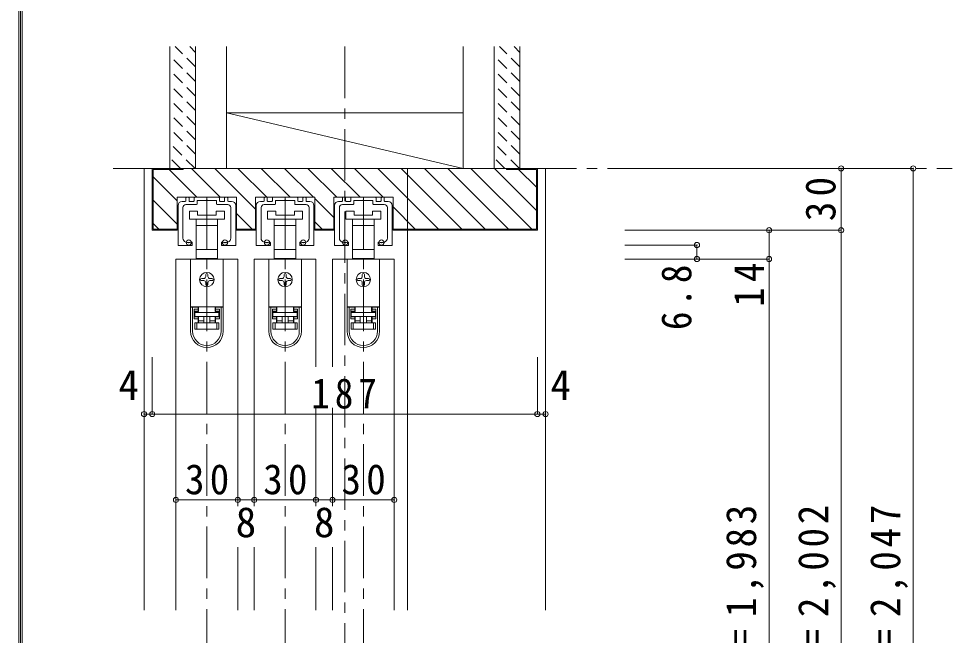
# Model space of a CAD drawing. Units: millimetres, scale not verified. Extents: x -957 to 993, y -689 to 708.
# Drawn here: x -957.2 to -503.8, y -216.7 to 82.8 of the extents above; entities that cross this region are included whole.
import ezdxf
from ezdxf.enums import TextEntityAlignment as Align

# ---------------------------------------------------------------- set-up
doc = ezdxf.new("R2010")
doc.units = ezdxf.units.MM
doc.header["$LTSCALE"] = 5
doc.header["$PDMODE"] = 32
doc.header["$PDSIZE"] = 2.5
doc.linetypes.add('CHAIN1', pattern=[8, 5, -1, 1, -1])
doc.linetypes.add('DASHED1', pattern=[1.8, 1.2, -0.6])
doc.layers.add('0-B_寸法', color=7, linetype='Continuous', lineweight=9)
doc.layers.add('F-1_枠', color=6, linetype='Continuous', lineweight=9)
doc.styles.add('ＭＳ ゴシック', font='')
doc.styles.get('ＭＳ ゴシック').set_extended_font_data('MS Gothic')

# ---------------------------------------------------------------- blocks, each defined once
blk = doc.blocks.new('01')
at = {"layer": '0-B_寸法'}
for p, q in [((-12, 5.72), (-10.45, 5.72)), ((-10.15, 6.02), (-10.15, 7.42)), ((-8.95, 7.72), (-9.85, 7.72)), ((-8.65, 6.02), (-8.65, 7.42)), ((-6.45, 5.72), (-8.35, 5.72)), ((-6.15, 7.42), (-6.15, 6.02)), ((-5.85, 7.72), (5.85, 7.72)), ((-4.65, 4.52), (-4.65, 5.92)), ((-4.35, 6.22), (-0.3, 6.22)), ((0, 6.52), (-0.3, 6.22)), ((0, 6.52), (0.3, 6.22)), ((4.35, 6.22), (0.3, 6.22)), ((4.65, 4.52), (4.65, 5.92)), ((6.15, 7.42), (6.15, 6.02)), ((6.45, 5.72), (8.35, 5.72)), ((8.65, 6.02), (8.65, 7.42)), ((8.95, 7.72), (9.85, 7.72)), ((10.15, 6.02), (10.15, 7.42)), ((12, 5.72), (10.45, 5.72)), ((-14, 3.72), (-14, -15.48)), ((-11.65, 2.72), (-11.65, -12.157)), ((-10.15, 4.22), (-4.95, 4.22)), ((10.15, 4.22), (4.95, 4.22)), ((11.65, 2.72), (11.65, -12.157)), ((14, 3.72), (14, -15.48)), ((-13.7, -15.78), (-7.45, -15.78)), ((-7.15, -15.48), (-7.15, -14.405)), ((7.15, -15.48), (7.15, -14.405)), ((13.7, -15.78), (7.45, -15.78))]:
    blk.add_line(p, q, dxfattribs=at)
for centre, radius, start, end in [((-12, 3.72), 2, 90, 180), ((-10.45, 6.02), 0.3, 270, 0), ((-9.85, 7.42), 0.3, 90, 180), ((-8.95, 7.42), 0.3, 0, 90), ((-8.35, 6.02), 0.3, 180, 270), ((-6.45, 6.02), 0.3, 270, 0), ((-5.85, 7.42), 0.3, 90, 180), ((-4.35, 5.92), 0.3, 90, 180), ((4.35, 5.92), 0.3, 0, 90), ((5.85, 7.42), 0.3, 0, 90), ((6.45, 6.02), 0.3, 180, 270), ((8.35, 6.02), 0.3, 270, 0), ((8.95, 7.42), 0.3, 90, 180), ((9.85, 7.42), 0.3, 0, 90), ((10.45, 6.02), 0.3, 180, 270), ((12, 3.72), 2, 0, 90), ((-10.15, 2.72), 1.5, 90, 180), ((-4.95, 4.52), 0.3, 270, 0), ((4.95, 4.52), 0.3, 180, 270), ((10.15, 2.72), 1.5, 0, 90), ((-9.65, -12.157), 2, 180, 253.54075), ((9.65, -12.157), 2, 286.45925, 0), ((-13.7, -15.48), 0.3, 180, 270), ((-8.8, -9.28), 5, 253.54075, 284.75682), ((-7.45, -14.405), 0.3, 0, 104.75682), ((-7.45, -15.48), 0.3, 270, 0), ((7.45, -14.405), 0.3, 75.24318, 180), ((7.45, -15.48), 0.3, 180, 270), ((8.8, -9.28), 5, 255.24318, 286.45925), ((13.7, -15.48), 0.3, 270, 0)]:
    blk.add_arc(centre, radius, start, end, dxfattribs=at)
for p in [(-8.8, -14.28), (8.8, -14.28)]:
    blk.add_point(p, dxfattribs=at)

msp = doc.modelspace()

# ---------------------------------------------------------------- linework, layer by layer
at = {"layer": '0-B_寸法'}
for p, q in [((-883.844, 69.209), (-883.844, 10.058)), ((-871.344, 69.209), (-871.344, 10.058)), ((-856.344, 10.058), (-856.344, 69.209)), ((-741.344, 69.209), (-741.344, 10.058)), ((-726.344, 69.209), (-726.344, 10.058)), ((-713.844, 69.209), (-713.844, 10.058)), ((-856.344, 37.058), (-741.344, 37.058)), ((-741.344, 10.058), (-856.344, 37.058)), ((-892.344, -19.942), (-892.344, 10.058)), ((-891.844, 9.558), (-877.344, 9.558)), ((-891.844, -19.442), (-891.844, 9.558)), ((-870.662, -3.942), (-884.162, 9.558)), ((-871.344, 10.058), (-883.844, 10.058)), ((-877.344, 9.558), (-877.344, 10.058)), ((-859.348, -3.942), (-873.348, 10.058)), ((-842.244, -9.733), (-862.034, 10.058)), ((-741.344, 10.058), (-856.344, 10.058)), ((-836.72, -3.942), (-850.72, 10.058)), ((-825.407, -3.942), (-839.407, 10.058)), ((-814.093, -3.942), (-828.093, 10.058)), ((-802.779, -3.942), (-816.779, 10.058)), ((-791.466, -3.942), (-805.466, 10.058)), ((-780.152, -3.942), (-794.152, 10.058)), ((-753.338, -19.442), (-782.838, 10.058)), ((-742.025, -19.442), (-771.525, 10.058)), ((-768.344, 10.058), (-768.344, -204.442)), ((-730.711, -19.442), (-760.211, 10.058)), ((-719.397, -19.442), (-748.897, 10.058)), ((-708.083, -19.442), (-737.583, 10.058)), ((-713.844, 10.058), (-726.344, 10.058)), ((-705.844, -10.368), (-726.201, 9.989)), ((-705.844, 0.946), (-714.456, 9.558)), ((-705.844, 9.558), (-705.844, -19.442)), ((-701.344, 10.058), (-705.344, 10.058)), ((-701.344, 10.058), (-701.344, -204.442)), ((-522.844, 10.058), (-662.844, 10.058)), ((-557.844, -424.942), (-557.844, 10.058)), ((-522.844, 10.058), (-522.844, -439.942)), ((-880.244, -5.674), (-891.844, 5.926)), ((-851.444, -3.942), (-880.244, -3.942)), ((-880.244, -19.942), (-880.244, -3.942)), ((-813.444, -3.942), (-842.244, -3.942)), ((-842.244, -19.942), (-842.244, -3.942)), ((-813.444, -19.942), (-813.444, -3.942)), ((-775.444, -3.942), (-804.244, -3.942)), ((-804.244, -19.942), (-804.244, -3.942)), ((-775.444, -19.942), (-775.444, -3.942)), ((-880.244, -16.987), (-891.844, -5.387)), ((-804.244, -13.791), (-813.444, -4.591)), ((-764.652, -19.442), (-775.444, -8.65)), ((-874.344, -14.642), (-874.344, -10.642)), ((-874.344, -10.642), (-870.344, -10.642)), ((-870.344, -10.642), (-870.344, -12.642)), ((-870.344, -12.642), (-861.344, -12.642)), ((-861.344, -10.642), (-857.344, -10.642)), ((-861.344, -12.642), (-861.344, -10.642)), ((-857.344, -10.642), (-857.344, -14.642)), ((-843.848, -19.442), (-851.444, -11.846)), ((-836.344, -14.642), (-836.344, -10.642)), ((-836.344, -10.642), (-832.344, -10.642)), ((-832.344, -10.642), (-832.344, -12.642)), ((-832.344, -12.642), (-823.344, -12.642)), ((-823.344, -10.642), (-819.344, -10.642)), ((-823.344, -12.642), (-823.344, -10.642)), ((-819.344, -10.642), (-819.344, -14.642)), ((-798.344, -14.642), (-798.344, -10.642)), ((-798.344, -10.642), (-794.344, -10.642)), ((-794.344, -10.642), (-794.344, -12.642)), ((-794.344, -12.642), (-785.344, -12.642)), ((-785.344, -10.642), (-781.344, -10.642)), ((-785.344, -12.642), (-785.344, -10.642)), ((-781.344, -10.642), (-781.344, -14.642)), ((-889.103, -19.442), (-891.844, -16.701)), ((-865.844, -14.642), (-874.344, -14.642)), ((-871.094, -17.642), (-871.094, -14.642)), ((-865.844, -17.642), (-871.094, -17.642)), ((-871.094, -29.242), (-871.094, -17.642)), ((-857.344, -14.642), (-865.844, -14.642)), ((-860.594, -17.642), (-865.844, -17.642)), ((-860.594, -14.642), (-860.594, -17.642)), ((-860.594, -17.642), (-860.594, -29.242)), ((-827.844, -14.642), (-836.344, -14.642)), ((-833.094, -17.642), (-833.094, -14.642)), ((-827.844, -17.642), (-833.094, -17.642)), ((-833.094, -29.242), (-833.094, -17.642)), ((-819.344, -14.642), (-827.844, -14.642)), ((-822.594, -17.642), (-827.844, -17.642)), ((-822.594, -14.642), (-822.594, -17.642)), ((-822.594, -17.642), (-822.594, -29.242)), ((-809.907, -19.442), (-813.444, -15.905)), ((-789.844, -14.642), (-798.344, -14.642)), ((-795.094, -17.642), (-795.094, -14.642)), ((-789.844, -17.642), (-795.094, -17.642)), ((-795.094, -29.242), (-795.094, -17.642)), ((-781.344, -14.642), (-789.844, -14.642)), ((-784.594, -17.642), (-789.844, -17.642)), ((-784.594, -14.642), (-784.594, -17.642)), ((-784.594, -17.642), (-784.594, -29.242)), ((-880.244, -19.942), (-892.344, -19.942)), ((-880.244, -19.442), (-891.844, -19.442)), ((-842.244, -19.442), (-851.444, -19.442)), ((-804.244, -19.442), (-813.444, -19.442)), ((-804.244, -19.942), (-813.444, -19.942)), ((-705.844, -19.442), (-775.444, -19.442)), ((-705.344, -19.942), (-775.444, -19.942)), ((-557.844, -19.942), (-662.844, -19.942)), ((-627.844, -27.142), (-662.844, -27.142)), ((-627.844, -27.142), (-627.844, -33.942)), ((-871.094, -33.642), (-871.094, -29.242)), ((-871.094, -29.242), (-865.844, -29.242)), ((-865.844, -29.242), (-860.594, -29.242)), ((-860.594, -29.242), (-860.594, -33.642)), ((-833.094, -33.642), (-833.094, -29.242)), ((-833.094, -29.242), (-827.844, -29.242)), ((-827.844, -29.242), (-822.594, -29.242)), ((-822.594, -29.242), (-822.594, -33.642)), ((-795.094, -33.642), (-795.094, -29.242)), ((-795.094, -29.242), (-789.844, -29.242)), ((-789.844, -29.242), (-784.594, -29.242)), ((-784.594, -29.242), (-784.594, -33.642)), ((-880.844, -33.942), (-880.844, -204.442)), ((-850.844, -33.942), (-880.844, -33.942)), ((-873.744, -33.942), (-873.744, -57.242)), ((-873.744, -33.942), (-857.944, -33.942)), ((-869.844, -33.642), (-871.094, -33.642)), ((-869.844, -33.942), (-869.844, -33.642)), ((-860.594, -33.642), (-861.844, -33.642)), ((-857.944, -33.942), (-857.944, -57.242)), ((-850.844, -33.942), (-850.844, -153.942)), ((-842.844, -33.942), (-842.844, -153.942)), ((-812.844, -33.942), (-842.844, -33.942)), ((-835.744, -33.942), (-835.744, -57.242)), ((-835.744, -33.942), (-819.944, -33.942)), ((-831.844, -33.642), (-833.094, -33.642)), ((-831.844, -33.942), (-831.844, -33.642)), ((-822.594, -33.642), (-823.844, -33.642)), ((-819.944, -33.942), (-819.944, -57.242)), ((-812.844, -33.942), (-812.844, -86.246)), ((-804.844, -33.942), (-804.844, -86.246)), ((-774.844, -33.942), (-804.844, -33.942)), ((-797.744, -33.942), (-797.744, -57.242)), ((-797.744, -33.942), (-781.944, -33.942)), ((-793.844, -33.642), (-795.094, -33.642)), ((-793.844, -33.942), (-793.844, -33.642)), ((-784.594, -33.642), (-785.844, -33.642)), ((-781.944, -33.942), (-781.944, -57.242)), ((-774.844, -33.942), (-774.844, -204.442)), ((-592.844, -33.942), (-662.844, -33.942)), ((-868.344, -43.442), (-867.344, -43.442)), ((-867.344, -44.442), (-868.344, -44.442)), ((-866.344, -42.442), (-866.344, -41.442)), ((-865.344, -41.442), (-865.344, -42.442)), ((-864.344, -43.442), (-863.344, -43.442)), ((-863.344, -44.442), (-864.344, -44.442)), ((-830.344, -43.442), (-829.344, -43.442)), ((-829.344, -44.442), (-830.344, -44.442)), ((-828.344, -42.442), (-828.344, -41.442)), ((-827.344, -41.442), (-827.344, -42.442)), ((-826.344, -43.442), (-825.344, -43.442)), ((-825.344, -44.442), (-826.344, -44.442)), ((-792.344, -43.442), (-791.344, -43.442)), ((-791.344, -44.442), (-792.344, -44.442)), ((-790.344, -42.442), (-790.344, -41.442)), ((-789.344, -41.442), (-789.344, -42.442)), ((-788.344, -43.442), (-787.344, -43.442)), ((-787.344, -44.442), (-788.344, -44.442)), ((-866.344, -46.442), (-866.344, -45.442)), ((-865.344, -45.442), (-865.344, -46.442)), ((-828.344, -46.442), (-828.344, -45.442)), ((-827.344, -45.442), (-827.344, -46.442)), ((-790.344, -46.442), (-790.344, -45.442)), ((-789.344, -45.442), (-789.344, -46.442)), ((-873.744, -57.242), (-873.744, -57.342)), ((-873.744, -57.242), (-857.944, -57.242)), ((-873.744, -69.042), (-873.744, -57.342)), ((-872.744, -57.342), (-870.044, -57.342)), ((-871.944, -63.042), (-871.944, -58.342)), ((-870.044, -58.342), (-871.944, -58.342)), ((-870.744, -57.242), (-870.744, -57.342)), ((-870.044, -58.342), (-870.044, -57.342)), ((-869.844, -57.242), (-869.844, -59.442)), ((-861.844, -59.442), (-861.844, -57.242)), ((-861.644, -57.342), (-861.644, -58.342)), ((-861.644, -57.342), (-858.944, -57.342)), ((-859.744, -58.342), (-861.644, -58.342)), ((-861.644, -58.342), (-861.644, -59.342)), ((-860.944, -57.342), (-860.944, -57.242)), ((-859.744, -58.342), (-859.744, -63.042)), ((-858.944, -69.042), (-858.944, -57.342)), ((-858.944, -57.342), (-857.944, -57.342)), ((-857.944, -57.242), (-857.944, -57.342)), ((-857.944, -57.342), (-857.944, -69.042)), ((-835.744, -57.242), (-835.744, -57.342)), ((-835.744, -57.242), (-819.944, -57.242)), ((-835.744, -69.042), (-835.744, -57.342)), ((-834.744, -57.342), (-832.044, -57.342)), ((-833.944, -63.042), (-833.944, -58.342)), ((-832.044, -58.342), (-833.944, -58.342)), ((-832.744, -57.242), (-832.744, -57.342)), ((-832.044, -58.342), (-832.044, -57.342)), ((-831.844, -57.242), (-831.844, -59.442)), ((-823.844, -59.442), (-823.844, -57.242)), ((-823.644, -57.342), (-823.644, -58.342)), ((-823.644, -57.342), (-820.944, -57.342)), ((-821.744, -58.342), (-823.644, -58.342)), ((-823.644, -58.342), (-823.644, -59.342)), ((-822.944, -57.342), (-822.944, -57.242)), ((-821.744, -58.342), (-821.744, -63.042)), ((-820.944, -69.042), (-820.944, -57.342)), ((-820.944, -57.342), (-819.944, -57.342)), ((-819.944, -57.242), (-819.944, -57.342)), ((-819.944, -57.342), (-819.944, -69.042)), ((-797.744, -57.242), (-797.744, -57.342)), ((-797.744, -57.242), (-781.944, -57.242)), ((-797.744, -69.042), (-797.744, -57.342)), ((-796.744, -57.342), (-794.044, -57.342)), ((-795.944, -63.042), (-795.944, -58.342)), ((-794.044, -58.342), (-795.944, -58.342)), ((-794.744, -57.242), (-794.744, -57.342)), ((-794.044, -58.342), (-794.044, -57.342)), ((-793.844, -57.242), (-793.844, -59.442)), ((-785.844, -59.442), (-785.844, -57.242)), ((-785.644, -57.342), (-785.644, -58.342)), ((-785.644, -57.342), (-782.944, -57.342)), ((-783.744, -58.342), (-785.644, -58.342)), ((-785.644, -58.342), (-785.644, -59.342)), ((-784.944, -57.342), (-784.944, -57.242)), ((-783.744, -58.342), (-783.744, -63.042)), ((-782.944, -69.042), (-782.944, -57.342)), ((-782.944, -57.342), (-781.944, -57.342)), ((-781.944, -57.242), (-781.944, -57.342)), ((-781.944, -57.342), (-781.944, -69.042)), ((-870.044, -62.042), (-871.944, -62.042)), ((-871.944, -63.042), (-870.044, -63.042)), ((-871.744, -59.442), (-869.844, -59.442)), ((-871.744, -59.942), (-871.744, -59.442)), ((-870.044, -63.042), (-870.044, -62.042)), ((-870.044, -64.942), (-870.044, -63.042)), ((-869.844, -61.942), (-869.844, -63.942)), ((-867.344, -61.942), (-867.344, -64.942)), ((-864.344, -61.942), (-864.344, -64.942)), ((-861.844, -59.442), (-859.944, -59.442)), ((-861.844, -63.942), (-861.844, -61.942)), ((-861.644, -59.342), (-859.744, -59.342)), ((-861.644, -63.042), (-859.744, -63.042)), ((-861.644, -63.042), (-861.644, -64.942)), ((-859.944, -59.442), (-859.944, -59.942)), ((-832.044, -62.042), (-833.944, -62.042)), ((-833.944, -63.042), (-832.044, -63.042)), ((-833.744, -59.442), (-831.844, -59.442)), ((-833.744, -59.942), (-833.744, -59.442)), ((-832.044, -63.042), (-832.044, -62.042)), ((-832.044, -64.942), (-832.044, -63.042)), ((-831.844, -61.942), (-831.844, -63.942)), ((-829.344, -61.942), (-829.344, -64.942)), ((-826.344, -61.942), (-826.344, -64.942)), ((-823.844, -59.442), (-821.944, -59.442)), ((-823.844, -63.942), (-823.844, -61.942)), ((-823.644, -59.342), (-821.744, -59.342)), ((-823.644, -63.042), (-821.744, -63.042)), ((-823.644, -63.042), (-823.644, -64.942)), ((-821.944, -59.442), (-821.944, -59.942)), ((-794.044, -62.042), (-795.944, -62.042)), ((-795.944, -63.042), (-794.044, -63.042)), ((-795.744, -59.442), (-793.844, -59.442)), ((-795.744, -59.942), (-795.744, -59.442)), ((-794.044, -63.042), (-794.044, -62.042)), ((-794.044, -64.942), (-794.044, -63.042)), ((-793.844, -61.942), (-793.844, -63.942)), ((-791.344, -61.942), (-791.344, -64.942)), ((-788.344, -61.942), (-788.344, -64.942)), ((-785.844, -59.442), (-783.944, -59.442)), ((-785.844, -63.942), (-785.844, -61.942)), ((-785.644, -59.342), (-783.744, -59.342)), ((-785.644, -63.042), (-783.744, -63.042)), ((-785.644, -63.042), (-785.644, -64.942)), ((-783.944, -59.442), (-783.944, -59.942)), ((-871.744, -64.942), (-871.744, -67.942)), ((-870.744, -64.942), (-871.744, -64.942)), ((-871.744, -67.942), (-870.744, -67.942)), ((-870.744, -67.942), (-870.744, -64.942)), ((-860.944, -64.942), (-870.744, -64.942)), ((-870.744, -67.942), (-860.944, -67.942)), ((-861.844, -63.942), (-864.344, -63.942)), ((-861.844, -64.942), (-861.844, -63.942)), ((-860.944, -64.942), (-860.944, -67.942)), ((-859.944, -64.942), (-860.944, -64.942)), ((-860.944, -67.942), (-859.944, -67.942)), ((-859.944, -67.942), (-859.944, -64.942)), ((-833.744, -64.942), (-833.744, -67.942)), ((-832.744, -64.942), (-833.744, -64.942)), ((-833.744, -67.942), (-832.744, -67.942)), ((-832.744, -67.942), (-832.744, -64.942)), ((-822.944, -64.942), (-832.744, -64.942)), ((-832.744, -67.942), (-822.944, -67.942)), ((-823.844, -63.942), (-826.344, -63.942)), ((-823.844, -64.942), (-823.844, -63.942)), ((-822.944, -64.942), (-822.944, -67.942)), ((-821.944, -64.942), (-822.944, -64.942)), ((-822.944, -67.942), (-821.944, -67.942)), ((-821.944, -67.942), (-821.944, -64.942)), ((-795.744, -64.942), (-795.744, -67.942)), ((-794.744, -64.942), (-795.744, -64.942)), ((-795.744, -67.942), (-794.744, -67.942)), ((-794.744, -67.942), (-794.744, -64.942)), ((-784.944, -64.942), (-794.744, -64.942)), ((-794.744, -67.942), (-784.944, -67.942)), ((-785.844, -63.942), (-788.344, -63.942)), ((-785.844, -64.942), (-785.844, -63.942)), ((-784.944, -64.942), (-784.944, -67.942)), ((-783.944, -64.942), (-784.944, -64.942)), ((-784.944, -67.942), (-783.944, -67.942)), ((-783.944, -67.942), (-783.944, -64.942)), ((-892.344, -109.246), (-892.344, -81.688)), ((-705.344, -109.246), (-705.344, -81.688)), ((-812.844, -106.246), (-812.844, -153.942)), ((-804.844, -106.246), (-804.844, -153.942)), ((-705.344, -109.246), (-892.344, -109.246)), ((-850.844, -150.942), (-880.844, -150.942)), ((-842.844, -150.942), (-850.844, -150.942)), ((-812.844, -150.942), (-842.844, -150.942)), ((-804.844, -150.942), (-812.844, -150.942)), ((-774.844, -150.942), (-804.844, -150.942)), ((-850.844, -173.942), (-850.844, -204.442)), ((-842.844, -173.942), (-842.844, -204.442)), ((-812.844, -173.942), (-812.844, -204.442)), ((-804.844, -173.942), (-804.844, -204.442))]:
    msp.add_line(p, q, dxfattribs=at)
at = {"layer": '0-B_寸法', "linetype": 'DASHED1'}
for p, q in [((-871.344, 59.337), (-881.215, 69.209)), ((-871.344, 66.408), (-874.144, 69.209)), ((-713.844, 59.337), (-723.715, 69.209)), ((-713.844, 66.408), (-716.644, 69.209)), ((-871.344, 52.266), (-883.844, 64.766)), ((-713.844, 52.266), (-726.344, 64.766)), ((-871.344, 45.195), (-883.844, 57.695)), ((-713.844, 45.195), (-726.344, 57.695)), ((-871.344, 38.124), (-883.844, 50.624)), ((-713.844, 38.124), (-726.344, 50.624)), ((-871.344, 31.053), (-883.844, 43.553)), ((-713.844, 31.053), (-726.344, 43.553)), ((-871.344, 23.982), (-883.844, 36.482)), ((-713.844, 23.982), (-726.344, 36.482)), ((-871.344, 16.911), (-883.844, 29.411)), ((-713.844, 16.911), (-726.344, 29.411)), ((-871.562, 10.058), (-883.844, 22.34)), ((-714.062, 10.058), (-726.344, 22.34)), ((-878.633, 10.058), (-883.844, 15.269)), ((-721.133, 10.058), (-726.344, 15.269))]:
    msp.add_line(p, q, dxfattribs=at)
at = {"layer": '0-B_寸法', "linetype": 'CHAIN1'}
for p, q in [((-798.844, 69.209), (-798.844, -449.942)), ((-911.344, 10.058), (-503.844, 10.058)), ((-865.844, -3.942), (-865.844, -439.942)), ((-827.844, -3.942), (-827.844, -439.942)), ((-789.844, -3.942), (-789.844, -439.942))]:
    msp.add_line(p, q, dxfattribs=at)
at = {"layer": '0-B_寸法', "color": 4}
for p, q in [((-896.344, -109.246), (-896.344, -81.688)), ((-892.344, -109.246), (-892.344, -81.688)), ((-705.344, -109.246), (-705.344, -81.688)), ((-701.344, -109.246), (-701.344, -81.688)), ((-896.344, -109.246), (-892.344, -109.246)), ((-705.344, -109.246), (-701.344, -109.246))]:
    msp.add_line(p, q, dxfattribs=at)
at = {"layer": '0-B_寸法'}
for points in [[(-892.344, 10.058), (-896.344, 10.058), (-896.344, -204.442)], [(-892.344, 10.058), (-705.344, 10.058), (-705.344, -19.942)], [(-720.344, 10.058), (-720.344, 9.558), (-705.844, 9.558)], [(-842.244, -19.942), (-851.444, -19.942), (-851.444, -3.942)], [(-592.844, -19.942), (-592.844, -419.942), (-662.844, -419.942)], [(-869.844, -33.642), (-861.844, -33.642), (-861.844, -33.942)], [(-831.844, -33.642), (-823.844, -33.642), (-823.844, -33.942)], [(-793.844, -33.642), (-785.844, -33.642), (-785.844, -33.942)], [(-873.744, -57.342), (-872.744, -57.342), (-872.744, -69.042)], [(-871.944, -59.342), (-870.044, -59.342), (-870.044, -58.342)], [(-835.744, -57.342), (-834.744, -57.342), (-834.744, -69.042)], [(-833.944, -59.342), (-832.044, -59.342), (-832.044, -58.342)], [(-797.744, -57.342), (-796.744, -57.342), (-796.744, -69.042)], [(-795.944, -59.342), (-794.044, -59.342), (-794.044, -58.342)], [(-859.744, -62.042), (-861.644, -62.042), (-861.644, -63.042)], [(-821.744, -62.042), (-823.644, -62.042), (-823.644, -63.042)], [(-783.744, -62.042), (-785.644, -62.042), (-785.644, -63.042)], [(-867.344, -63.942), (-869.844, -63.942), (-869.844, -64.942)], [(-829.344, -63.942), (-831.844, -63.942), (-831.844, -64.942)], [(-791.344, -63.942), (-793.844, -63.942), (-793.844, -64.942)]]:
    msp.add_lwpolyline(points, dxfattribs=at)
for points in [[(-871.744, -61.942), (-859.944, -61.942), (-859.944, -59.942), (-871.744, -59.942)], [(-833.744, -61.942), (-821.944, -61.942), (-821.944, -59.942), (-833.744, -59.942)], [(-795.744, -61.942), (-783.944, -61.942), (-783.944, -59.942), (-795.744, -59.942)]]:
    msp.add_lwpolyline(points, close=True, dxfattribs=at)
for centre in [(-865.844, -43.942), (-827.844, -43.942), (-789.844, -43.942)]:
    msp.add_circle(centre, 3.5, dxfattribs=at)
for centre, radius, start, end in [((-868.344, -43.942), 0.5, 90, 180), ((-868.344, -43.942), 0.5, 180, 270), ((-867.344, -42.442), 1, 270, 0), ((-867.344, -45.442), 1, 0, 90), ((-865.844, -41.442), 0.5, 90, 180), ((-865.844, -41.442), 0.5, 0, 90), ((-864.344, -42.442), 1, 180, 270), ((-864.344, -45.442), 1, 90, 180), ((-863.344, -43.942), 0.5, 0, 90), ((-863.344, -43.942), 0.5, 270, 0), ((-830.344, -43.942), 0.5, 90, 180), ((-830.344, -43.942), 0.5, 180, 270), ((-829.344, -42.442), 1, 270, 0), ((-829.344, -45.442), 1, 0, 90), ((-827.844, -41.442), 0.5, 90, 180), ((-827.844, -41.442), 0.5, 0, 90), ((-826.344, -42.442), 1, 180, 270), ((-826.344, -45.442), 1, 90, 180), ((-825.344, -43.942), 0.5, 0, 90), ((-825.344, -43.942), 0.5, 270, 0), ((-792.344, -43.942), 0.5, 90, 180), ((-792.344, -43.942), 0.5, 180, 270), ((-791.344, -42.442), 1, 270, 0), ((-791.344, -45.442), 1, 0, 90), ((-789.844, -41.442), 0.5, 90, 180), ((-789.844, -41.442), 0.5, 0, 90), ((-788.344, -42.442), 1, 180, 270), ((-788.344, -45.442), 1, 90, 180), ((-787.344, -43.942), 0.5, 0, 90), ((-787.344, -43.942), 0.5, 270, 0), ((-865.844, -46.442), 0.5, 180, 270), ((-865.844, -46.442), 0.5, 270, 0), ((-827.844, -46.442), 0.5, 180, 270), ((-827.844, -46.442), 0.5, 270, 0), ((-789.844, -46.442), 0.5, 180, 270), ((-789.844, -46.442), 0.5, 270, 0), ((-865.844, -69.042), 7.9, 180, 0), ((-865.844, -69.042), 6.9, 180, 0), ((-827.844, -69.042), 7.9, 180, 0), ((-827.844, -69.042), 6.9, 180, 0), ((-789.844, -69.042), 7.9, 180, 0), ((-789.844, -69.042), 6.9, 180, 0)]:
    msp.add_arc(centre, radius, start, end, dxfattribs=at)
for p in [(-557.844, 10.058), (-522.844, 10.058), (-592.844, -19.942), (-557.844, -19.942), (-627.844, -27.142), (-627.844, -33.942), (-592.844, -33.942), (-896.344, -109.246), (-892.344, -109.246), (-705.344, -109.246), (-701.344, -109.246), (-880.844, -150.942), (-850.844, -150.942), (-842.844, -150.942), (-812.844, -150.942), (-804.844, -150.942), (-774.844, -150.942)]:
    msp.add_point(p, dxfattribs=at)
at = {"layer": 'F-1_枠'}
for p, q in [((-957.218, 707.602), (-957.218, -689.065)), ((-956.385, 707.602), (-956.385, -689.065)), ((-955.551, 707.602), (-955.551, -689.065))]:
    msp.add_line(p, q, dxfattribs=at)

# ---------------------------------------------------------------- block references
at = {"layer": '0-B_寸法'}
for p in [(-865.844, -11.662), (-827.844, -11.662), (-789.844, -11.662)]:
    msp.add_blockref('01', p, dxfattribs=at)

# ---------------------------------------------------------------- texts
at = {"layer": '0-B_寸法', "style": 'ＭＳ ゴシック'}
for s, p in [('4', (-908.76, -106.746)), ('4', (-698.988, -106.746)), ('8', (-851.844, -173.442)), ('8', (-813.844, -173.442))]:
    msp.add_text(s, height=14.66, dxfattribs=at).set_placement(p, align=Align.BOTTOM_LEFT)
at = {"layer": '0-B_寸法', "char_height": 14.66, "attachment_point": 7, "rotation": 90, "style": 'ＭＳ ゴシック'}
for s, insert in [('\\T1.27;\\W0.95;30', (-560.344, -15.567)), ('\\T1.27;\\W0.9;6.8', (-630.344, -68.442)), ('\\T1.27;\\W0.95;14', (-595.344, -57.192)), ('\\T1.19;\\W0.95;ＤＨ＝1,983', (-595.344, -275.692)), ('\\T1.19;\\W0.95;枠内＝2,002', (-560.344, -275.692)), ('\\T1.19;\\W0.95;枠外＝2,047', (-525.344, -275.692))]:
    msp.add_mtext(s, dxfattribs=dict(at, insert=insert))
at = {"layer": '0-B_寸法', "char_height": 14.66, "attachment_point": 7, "style": 'ＭＳ ゴシック'}
for s, insert in [('\\T1.27;\\W0.9;187', (-815.094, -106.746)), ('\\T1.27;\\W0.95;30', (-876.469, -148.442)), ('\\T1.27;\\W0.95;30', (-838.469, -148.442)), ('\\T1.27;\\W0.95;30', (-800.469, -148.442))]:
    msp.add_mtext(s, dxfattribs=dict(at, insert=insert))

doc.saveas('drawing.dxf')
